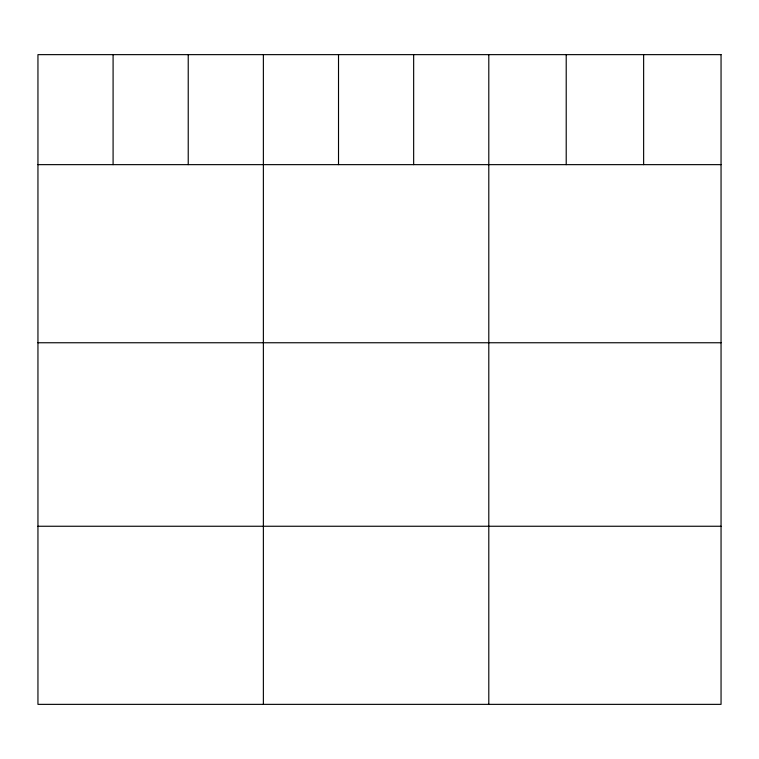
<?xml version="1.0" encoding="UTF-8"?>
<svg xmlns="http://www.w3.org/2000/svg" width="759" height="759" viewBox="0 0 759 759"><rect width="100%" height="100%" fill="white"/><g stroke="black" fill="none" stroke-linecap="round" stroke-linejoin="round"><path stroke-width="1.14" d="M37.95 164.646L721.05 164.646M37.95 342.755L721.05 342.755M37.95 526.253L721.05 526.253M643.632 54.639L643.632 164.646M566.214 54.639L566.214 164.646M488.796 54.639L488.796 704.361M413.655 54.639L413.655 164.646M338.514 54.639L338.514 164.646M263.373 54.639L263.373 704.361M188.232 54.639L188.232 164.646M113.091 54.639L113.091 164.646M721.05 54.639L37.95 54.639L37.95 704.361L721.05 704.361L721.05 54.639"/></g></svg>
